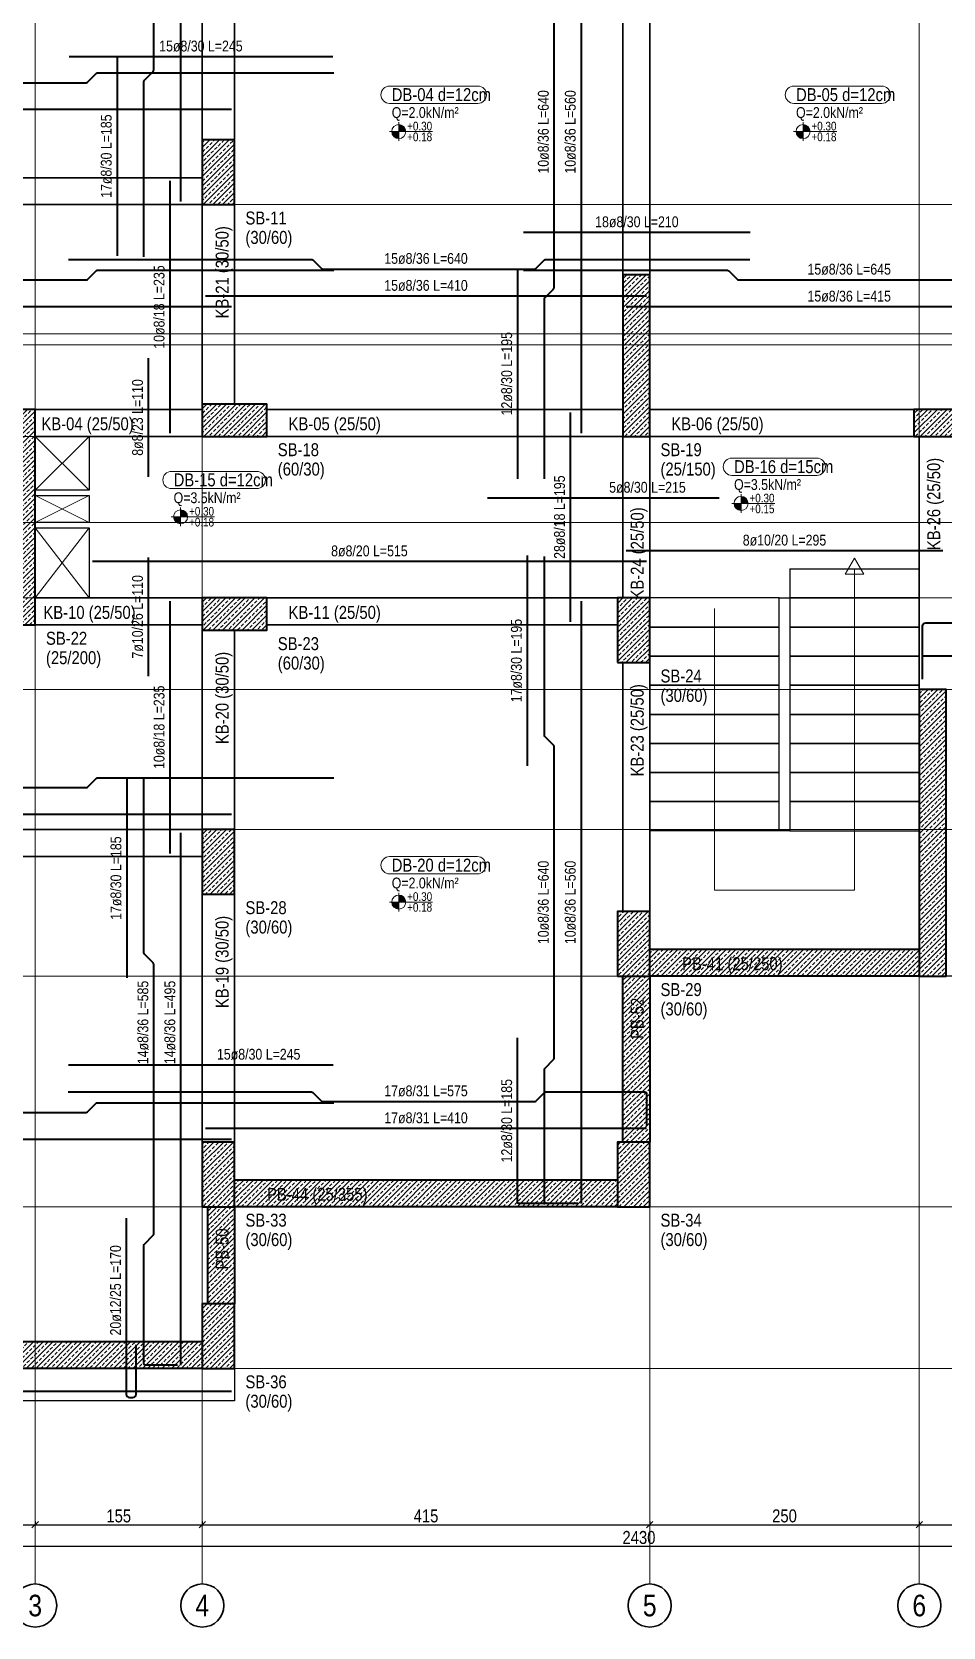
# Model space of a CAD drawing. Header units: millimetres. Extents: x 1379 to 4554, y 556 to 2850.
# Drawn here: x 2496 to 3341, y 564 to 2045 of the extents above; entities that cross this region are included whole.
import ezdxf
from ezdxf.enums import TextEntityAlignment as Align

# ---------------------------------------------------------------- set-up
doc = ezdxf.new("R2010")
doc.units = ezdxf.units.MM
doc.linetypes.add('DASHED', pattern=[0.75, 0.5, -0.25])
for name, color, linetype, lineweight in [('AKS BALONU (BEYKENT)', 7, 'Continuous', 30), ('AKS CIZGISI (BEYKENT)', 252, 'DASHED', 20), ('AKS OLCU (BEYKENT)', 6, 'Continuous', 18), ('AKS YAZISI (BEYKENT)', 3, 'Continuous', 20), ('CIZGI (BEYKENT)', 1, 'Continuous', 20), ('DONATI (BEYKENT)', 4, 'Continuous', 40), ('DONATI YAZISI (BEYKENT)', 3, 'Continuous', 20), ('DOSEME ISMI (BEYKENT)', 9, 'Continuous', 20), ('DOSEME PAFTA (BEYKENT)', 3, 'Continuous', 20), ('KALIP BOSLUK (BEYKENT)', 30, 'Continuous', 25), ('KAT SINIRI (BEYKENT)', 41, 'Continuous', 25), ('KIRIS (BEYKENT)', 2, 'Continuous', 30), ('KIRIS ISMI (BEYKENT)', 40, 'Continuous', 20), ('KOLON (BEYKENT)', 3, 'Continuous', 40), ('KOLON ISMI (BEYKENT)', 91, 'Continuous', 20), ('KOT CIZGISI (BEYKENT)', 7, 'Continuous', 20), ('KOT YAZI (BEYKENT)', 7, 'Continuous', 20), ('MERDIVEN (BEYKENT)', 5, 'Continuous', 30), ('MERDIVEN YAZI (BEYKENT)', 51, 'Continuous', 20), ('PERDE (BEYKENT)', 6, 'Continuous', 40), ('PERDE ISMI (BEYKENT)', 240, 'Continuous', 20), ('TARAMA (BEYKENT)', 8, 'Continuous', 15), ('YUK YAZISI (BEYKENT)', 140, 'Continuous', 20)]:
    doc.layers.add(name, color=color, linetype=linetype, lineweight=lineweight)
doc.styles.add('DONATI YAZISI (BEYKENT)', font='')
doc.styles.add('YAZI (BEYKENT)', font='')
doc.styles.get('DONATI YAZISI (BEYKENT)').set_extended_font_data('Bahnschrift Light Condensed')
doc.styles.get('YAZI (BEYKENT)').set_extended_font_data('Bahnschrift Light Condensed')
doc.dimstyles.new('AKS_OLCU', dxfattribs={"dimtxt": 12, "dimasz": 3, "dimexe": 0.18, "dimexo": 3, "dimgap": 2, "dimtad": 1, "dimdec": 0, "dimrnd": 0.5, "dimzin": 12, "dimdsep": 46, "dimtxsty": 'YAZI (BEYKENT)', "dimtsz": 3, "dimcen": 0.09, "dimclrt": 7, "dimadec": 0, "dimazin": 0, "dimtfac": 1, "dimtdec": 4, "dimtix": 1, "dimtmove": 0, "dimatfit": 3, "dimfxl": 1, "dimtolj": 1, "dimtzin": 0, "dimarcsym": 0})
pattern_1 = [(45, (-63964.3465, -21549.063), (-4.49012806, 4.49012806), []), (45, (-63959.8563, -21549.063), (-4.49012806, 4.49012806), [3.175, -1.5875])]

# ---------------------------------------------------------------- blocks, each defined once
blk = doc.blocks.new('*D135')
at = {"layer": 'AKS OLCU (BEYKENT)', "color": 0, "lineweight": -2, "transparency": 16777216}
for p, q in [((1841.4, 636.4), (1847.4, 642.4)), ((1844.4, 642.4), (1844.4, 639.6)), ((1844.4, 639.4), (4274.4, 639.4)), ((4271.4, 636.4), (4277.4, 642.4)), ((4274.4, 642.4), (4274.4, 639.6))]:
    blk.add_line(p, q, dxfattribs=at)
at = {"layer": 'Defpoints', "color": 0, "transparency": 16777216}
for p in [(1844.4, 639.4), (4274.4, 639.4), (4274.4, 639.4)]:
    blk.add_point(p, dxfattribs=at)
at = {"layer": 'AKS OLCU (BEYKENT)', "color": 7, "transparency": 16777216, "insert": (3059.4, 647.5), "char_height": 12, "attachment_point": 5, "style": 'YAZI (BEYKENT)'}
blk.add_mtext('\\A1;2430', dxfattribs=at)
blk = doc.blocks.new('*D137')
at = {"layer": 'AKS OLCU (BEYKENT)', "color": 0, "lineweight": -2, "transparency": 16777216}
for p, q in [((2136.4, 656.4), (2142.4, 662.4)), ((2139.4, 662.4), (2139.4, 659.6)), ((2139.4, 659.4), (2499.4, 659.4)), ((2496.4, 656.4), (2502.4, 662.4)), ((2499.4, 662.4), (2499.4, 659.6))]:
    blk.add_line(p, q, dxfattribs=at)
at = {"layer": 'Defpoints', "color": 0, "transparency": 16777216}
for p in [(2139.4, 659.4), (2499.4, 659.4), (2499.4, 659.4)]:
    blk.add_point(p, dxfattribs=at)
at = {"layer": 'AKS OLCU (BEYKENT)', "color": 7, "transparency": 16777216, "insert": (2319.4, 667.5), "char_height": 12, "attachment_point": 5, "style": 'YAZI (BEYKENT)'}
blk.add_mtext('\\A1;360', dxfattribs=at)
blk = doc.blocks.new('*D138')
at = {"layer": 'AKS OLCU (BEYKENT)', "color": 0, "lineweight": -2, "transparency": 16777216}
for p, q in [((2496.4, 656.4), (2502.4, 662.4)), ((2499.4, 662.4), (2499.4, 659.6)), ((2499.4, 659.4), (2654.4, 659.4)), ((2651.4, 656.4), (2657.4, 662.4)), ((2654.4, 662.4), (2654.4, 659.6))]:
    blk.add_line(p, q, dxfattribs=at)
at = {"layer": 'Defpoints', "color": 0, "transparency": 16777216}
for p in [(2499.4, 659.4), (2654.4, 659.4), (2654.4, 659.4)]:
    blk.add_point(p, dxfattribs=at)
at = {"layer": 'AKS OLCU (BEYKENT)', "color": 7, "transparency": 16777216, "insert": (2576.9, 667.5), "char_height": 12, "attachment_point": 5, "style": 'YAZI (BEYKENT)'}
blk.add_mtext('\\A1;155', dxfattribs=at)
blk = doc.blocks.new('*D139')
at = {"layer": 'AKS OLCU (BEYKENT)', "color": 0, "lineweight": -2, "transparency": 16777216}
for p, q in [((2651.4, 656.4), (2657.4, 662.4)), ((2654.4, 662.4), (2654.4, 659.6)), ((2654.4, 659.4), (3069.4, 659.4)), ((3066.4, 656.4), (3072.4, 662.4)), ((3069.4, 662.4), (3069.4, 659.6))]:
    blk.add_line(p, q, dxfattribs=at)
at = {"layer": 'Defpoints', "color": 0, "transparency": 16777216}
for p in [(2654.4, 659.4), (3069.4, 659.4), (3069.4, 659.4)]:
    blk.add_point(p, dxfattribs=at)
at = {"layer": 'AKS OLCU (BEYKENT)', "color": 7, "transparency": 16777216, "insert": (2861.9, 667.5), "char_height": 12, "attachment_point": 5, "style": 'YAZI (BEYKENT)'}
blk.add_mtext('\\A1;415', dxfattribs=at)
blk = doc.blocks.new('*D140')
at = {"layer": 'AKS OLCU (BEYKENT)', "color": 0, "lineweight": -2, "transparency": 16777216}
for p, q in [((3066.4, 656.4), (3072.4, 662.4)), ((3069.4, 662.4), (3069.4, 659.6)), ((3069.4, 659.4), (3319.4, 659.4)), ((3316.4, 656.4), (3322.4, 662.4)), ((3319.4, 662.4), (3319.4, 659.6))]:
    blk.add_line(p, q, dxfattribs=at)
at = {"layer": 'Defpoints', "color": 0, "transparency": 16777216}
for p in [(3069.4, 659.4), (3319.4, 659.4), (3319.4, 659.4)]:
    blk.add_point(p, dxfattribs=at)
at = {"layer": 'AKS OLCU (BEYKENT)', "color": 7, "transparency": 16777216, "insert": (3194.4, 667.5), "char_height": 12, "attachment_point": 5, "style": 'YAZI (BEYKENT)'}
blk.add_mtext('\\A1;250', dxfattribs=at)
blk = doc.blocks.new('*D141')
at = {"layer": 'AKS OLCU (BEYKENT)', "color": 0, "lineweight": -2, "transparency": 16777216}
for p, q in [((3316.4, 656.4), (3322.4, 662.4)), ((3319.4, 662.4), (3319.4, 659.6)), ((3319.4, 659.4), (3464.4, 659.4)), ((3461.4, 656.4), (3467.4, 662.4)), ((3464.4, 662.4), (3464.4, 659.6))]:
    blk.add_line(p, q, dxfattribs=at)
at = {"layer": 'Defpoints', "color": 0, "transparency": 16777216}
for p in [(3319.4, 659.4), (3464.4, 659.4), (3464.4, 659.4)]:
    blk.add_point(p, dxfattribs=at)
at = {"layer": 'AKS OLCU (BEYKENT)', "color": 7, "transparency": 16777216, "insert": (3391.9, 667.5), "char_height": 12, "attachment_point": 5, "style": 'YAZI (BEYKENT)'}
blk.add_mtext('\\A1;145', dxfattribs=at)

msp = doc.modelspace()

# ---------------------------------------------------------------- hatches: boundary and pattern name
at = {"layer": 'KOT CIZGISI (BEYKENT)', "true_color": 0x000000}
h = msp.add_hatch(color=18, dxfattribs=at)
h.dxf.hatch_style = 1
h.paths.add_polyline_path([(2836.6, 1958.7), (2836.6, 1952.2), (2843.1, 1952.2, 0.414214)])
h = msp.add_hatch(color=18, dxfattribs=at)
h.dxf.hatch_style = 1
h.paths.add_polyline_path([(3211.6, 1958.7), (3211.6, 1952.2), (3218.1, 1952.2, 0.414214)])
h = msp.add_hatch(color=18, dxfattribs=at)
h.dxf.hatch_style = 1
h.paths.add_polyline_path([(2836.6, 1952.2), (2830.1, 1952.2, 0.414214), (2836.6, 1945.7)])
h = msp.add_hatch(color=18, dxfattribs=at)
h.dxf.hatch_style = 1
h.paths.add_polyline_path([(3211.6, 1952.2), (3205.1, 1952.2, 0.414214), (3211.6, 1945.7)])
h = msp.add_hatch(color=18, dxfattribs=at)
h.dxf.hatch_style = 1
h.paths.add_polyline_path([(3154.1, 1613.6), (3154.1, 1607.1), (3160.6, 1607.1, 0.414214)])
h = msp.add_hatch(color=18, dxfattribs=at)
h.dxf.hatch_style = 1
h.paths.add_polyline_path([(2634.3, 1601.2), (2634.3, 1594.7), (2640.8, 1594.7, 0.414214)])
h = msp.add_hatch(color=18, dxfattribs=at)
h.dxf.hatch_style = 1
h.paths.add_polyline_path([(3154.1, 1607.1), (3147.6, 1607.1, 0.414214), (3154.1, 1600.5)])
h = msp.add_hatch(color=18, dxfattribs=at)
h.dxf.hatch_style = 1
h.paths.add_polyline_path([(2634.3, 1594.7), (2627.8, 1594.7, 0.414214), (2634.3, 1588.2)])
h = msp.add_hatch(color=18, dxfattribs=at)
h.dxf.hatch_style = 1
h.paths.add_polyline_path([(2836.6, 1243.7), (2836.6, 1237.2), (2843.1, 1237.2, 0.414214)])
h = msp.add_hatch(color=18, dxfattribs=at)
h.dxf.hatch_style = 1
h.paths.add_polyline_path([(2836.6, 1237.2), (2830.1, 1237.2, 0.414214), (2836.6, 1230.7)])
at = {"layer": 'TARAMA (BEYKENT)'}
h = msp.add_hatch(dxfattribs=at)
h.set_pattern_fill('ANSI33', color=256, style=0)
h.set_pattern_definition(pattern_1)
h.paths.add_polyline_path([(2654.4, 1884.4), (2684.4, 1884.4), (2684.4, 1944.4), (2654.4, 1944.4)])
h = msp.add_hatch(dxfattribs=at)
h.set_pattern_fill('ANSI33', color=256, style=0)
h.set_pattern_definition(pattern_1)
h.paths.add_polyline_path([(3044.4, 1669.4), (3069.4, 1669.4), (3069.4, 1819.4), (3044.4, 1819.4)])
h = msp.add_hatch(dxfattribs=at)
h.set_pattern_fill('ANSI33', color=256, style=0)
h.set_pattern_definition(pattern_1)
h.paths.add_polyline_path([(2474.4, 1494.4), (2499.4, 1494.4), (2499.4, 1694.4), (2474.4, 1694.4)])
h = msp.add_hatch(dxfattribs=at)
h.set_pattern_fill('ANSI33', color=256, style=0)
h.set_pattern_definition(pattern_1)
h.paths.add_polyline_path([(2654.4, 1669.4), (2714.4, 1669.4), (2714.4, 1699.4), (2654.4, 1699.4)])
h = msp.add_hatch(dxfattribs=at)
h.set_pattern_fill('ANSI33', color=256, style=0)
h.set_pattern_definition(pattern_1)
h.paths.add_polyline_path([(3314.4, 1669.4), (3464.4, 1669.4), (3464.4, 1694.4), (3314.4, 1694.4)])
h = msp.add_hatch(dxfattribs=at)
h.set_pattern_fill('ANSI33', color=256, style=0)
h.set_pattern_definition(pattern_1)
h.paths.add_polyline_path([(2654.4, 1489.4), (2714.4, 1489.4), (2714.4, 1519.4), (2654.4, 1519.4)])
h = msp.add_hatch(dxfattribs=at)
h.set_pattern_fill('ANSI33', color=256, style=0)
h.set_pattern_definition(pattern_1)
h.paths.add_polyline_path([(3039.4, 1459.4), (3069.4, 1459.4), (3069.4, 1519.4), (3039.4, 1519.4)])
h = msp.add_hatch(dxfattribs=at)
h.set_pattern_fill('ANSI33', color=256, style=0)
h.set_pattern_definition(pattern_1)
h.paths.add_polyline_path([(3319.4, 1168.4), (3344.4, 1168.4), (3344.4, 1434.4), (3319.4, 1434.4)])
h = msp.add_hatch(dxfattribs=at)
h.set_pattern_fill('ANSI33', color=256, style=0)
h.set_pattern_definition(pattern_1)
h.paths.add_polyline_path([(2654.4, 1244.4), (2684.4, 1244.4), (2684.4, 1304.4), (2654.4, 1304.4)])
h = msp.add_hatch(dxfattribs=at)
h.set_pattern_fill('ANSI33', color=256, style=0)
h.set_pattern_definition(pattern_1)
h.paths.add_polyline_path([(3039.4, 1168.4), (3069.4, 1168.4), (3069.4, 1228.4), (3039.4, 1228.4)])
h = msp.add_hatch(dxfattribs=at)
h.set_pattern_fill('ANSI33', color=256, style=0)
h.set_pattern_definition(pattern_1)
h.paths.add_polyline_path([(3319.4, 1193.4), (3319.4, 1168.4), (3069.4, 1168.4), (3069.4, 1193.4)])
h = msp.add_hatch(dxfattribs=at)
h.set_pattern_fill('ANSI33', color=256, style=0)
h.set_pattern_definition(pattern_1)
h.paths.add_polyline_path([(3044.4, 1168.4), (3069.4, 1168.4), (3069.4, 1014.4), (3044.4, 1014.4)])
h = msp.add_hatch(dxfattribs=at)
h.set_pattern_fill('ANSI33', color=256, style=0)
h.set_pattern_definition(pattern_1)
h.paths.add_polyline_path([(2654.4, 954.4), (2684.4, 954.4), (2684.4, 1014.4), (2654.4, 1014.4)])
h = msp.add_hatch(dxfattribs=at)
h.set_pattern_fill('ANSI33', color=256, style=0)
h.set_pattern_definition(pattern_1)
h.paths.add_polyline_path([(3039.4, 954.4), (3069.4, 954.4), (3069.4, 1014.4), (3039.4, 1014.4)])
h = msp.add_hatch(dxfattribs=at)
h.set_pattern_fill('ANSI33', color=256, style=0)
h.set_pattern_definition(pattern_1)
h.paths.add_polyline_path([(3039.4, 979.4), (3039.4, 954.4), (2684.4, 954.4), (2684.4, 979.4)])
h = msp.add_hatch(dxfattribs=at)
h.set_pattern_fill('ANSI33', color=256, style=0)
h.set_pattern_definition(pattern_1)
h.paths.add_polyline_path([(2659.4, 954.4), (2684.4, 954.4), (2684.4, 864.4), (2659.4, 864.4)])
h = msp.add_hatch(dxfattribs=at)
h.set_pattern_fill('ANSI33', color=256, style=0)
h.set_pattern_definition(pattern_1)
h.paths.add_polyline_path([(2654.4, 804.4), (2684.4, 804.4), (2684.4, 864.4), (2654.4, 864.4)])
h = msp.add_hatch(dxfattribs=at)
h.set_pattern_fill('ANSI33', color=256, style=0)
h.set_pattern_definition(pattern_1)
h.paths.add_polyline_path([(2654.4, 829.4), (2654.4, 804.4), (2164.4, 804.4), (2164.4, 829.4)])

# ---------------------------------------------------------------- linework, layer by layer
at = {"layer": 'AKS BALONU (BEYKENT)'}
for centre in [(2499.4, 584.4), (2654.4, 584.4), (3069.4, 584.4), (3319.4, 584.4)]:
    msp.add_circle(centre, 20, dxfattribs=at)
at = {"layer": 'AKS CIZGISI (BEYKENT)'}
for p, q in [((2499.4, 604.4), (2499.4, 2584.4)), ((2654.4, 604.4), (2654.4, 2584.4)), ((3069.4, 604.4), (3069.4, 2584.4)), ((3319.4, 604.4), (3319.4, 2584.4)), ((1644.4, 1884.4), (4474.4, 1884.4)), ((1644.4, 1764.4), (4474.4, 1764.4)), ((1604.4, 1754.4), (4514.4, 1754.4)), ((1644.4, 1669.4), (4474.4, 1669.4)), ((1644.4, 1589.4), (4474.4, 1589.4)), ((1644.4, 1519.4), (4474.4, 1519.4)), ((1644.4, 1434.4), (4474.4, 1434.4)), ((1644.4, 1304.4), (4474.4, 1304.4)), ((1644.4, 1168.4), (4474.4, 1168.4)), ((1644.4, 954.4), (4474.4, 954.4)), ((1644.4, 804.4), (4474.4, 804.4))]:
    msp.add_line(p, q, dxfattribs=at)
at = {"layer": 'CIZGI (BEYKENT)'}
for p, q in [((2549.4, 1669.4), (2499.4, 1619.4)), ((2499.4, 1669.4), (2549.4, 1619.4)), ((2549.4, 1614.4), (2499.4, 1589.4)), ((2499.4, 1614.4), (2549.4, 1589.4)), ((2549.4, 1584.4), (2499.4, 1519.4)), ((2549.4, 1519.4), (2499.4, 1584.4))]:
    msp.add_line(p, q, dxfattribs=at)
at = {"layer": 'DONATI (BEYKENT)'}
for points in [[(2600.3, 1835.9), (2600.3, 1998.8, -0.198912), (2600.8, 1999.8), (2608.9, 2008, 0.198912), (2609.3, 2009), (2609.3, 2259.8, 0.198912), (2608.9, 2260.8), (2600.8, 2269, -0.198912), (2600.3, 2270), (2600.3, 2379.9, -0.414214), (2601.8, 2381.4), (2631.3, 2381.4)], [(2971.7, 1629.9), (2971.7, 1796.8, -0.198912), (2972.1, 1797.8), (2980.2, 1806, 0.198912), (2980.7, 1807), (2980.7, 2096.8, 0.198912), (2980.2, 2097.8), (2972.1, 2106, -0.198912), (2971.7, 2107), (2971.7, 2229.9, -0.414214), (2973.2, 2231.4), (3002.7, 2231.4)], [(2069.9, 2006.6), (2261.7, 2006.6, -0.198912), (2262.8, 2006.1), (2270.9, 1998, 0.198912), (2272, 1997.6), (2546.7, 1997.6, 0.198912), (2547.8, 1998), (2555.9, 2006.1, -0.198912), (2557, 2006.6), (2776.4, 2006.6)], [(2069.9, 1823.5), (2261.7, 1823.5, -0.198912), (2262.8, 1823.1), (2270.9, 1815, 0.198912), (2272, 1814.5), (2546.7, 1814.5, 0.198912), (2547.8, 1815), (2555.9, 1823.1, -0.198912), (2557, 1823.5), (2776.4, 1823.5)], [(2530.4, 1833.5), (2755.7, 1833.5, -0.198912), (2756.8, 1833.1), (2764.9, 1825, 0.198912), (2766, 1824.5), (2962.7, 1824.5, 0.198912), (2963.8, 1825), (2971.9, 1833.1, -0.198912), (2973, 1833.5), (3162.1, 1833.5)], [(2952.4, 1823.5), (3141.7, 1823.5, -0.198912), (3142.8, 1823.1), (3150.9, 1815, 0.198912), (3152, 1814.5), (3351.7, 1814.5, 0.198912), (3352.8, 1815), (3360.9, 1823.1, -0.198912), (3362, 1823.5), (3588.9, 1823.5)], [(3002.7, 957.4), (2973.2, 957.4, -0.414214), (2971.7, 958.9), (2971.7, 1081.8, -0.198912), (2972.1, 1082.8), (2980.2, 1091, 0.198912), (2980.7, 1092), (2980.7, 1381.8, 0.198912), (2980.2, 1382.8), (2972.1, 1391, -0.198912), (2971.7, 1392), (2971.7, 1557.9)], [(3322.4, 1444.2), (3322.4, 1493.4, -0.414214), (3325.4, 1496.4), (3398.1, 1496.4, -0.198912), (3400.2, 1495.5), (3404.5, 1491.3, 0.198912), (3406.6, 1490.4), (3557.1, 1490.4, 0.198912), (3559.2, 1491.3), (3563.5, 1495.5, -0.198912), (3565.6, 1496.4), (3676.1, 1496.4)], [(2069.9, 1352.4), (2261.7, 1352.4, -0.198912), (2262.8, 1352), (2270.9, 1343.9, 0.198912), (2272, 1343.4), (2546.7, 1343.4, 0.198912), (2547.8, 1343.9), (2555.9, 1352, -0.198912), (2557, 1352.4), (2776.4, 1352.4)], [(2631.3, 807.4), (2601.8, 807.4, -0.414214), (2600.3, 808.9), (2600.3, 918.8, -0.198912), (2600.8, 919.8), (2608.9, 928, 0.198912), (2609.3, 929), (2609.3, 1179.8, 0.198912), (2608.9, 1180.8), (2600.8, 1189, -0.198912), (2600.3, 1190), (2600.3, 1352.9)], [(2977.7, 957.4), (2948.2, 957.4, -0.414214), (2946.7, 958.9), (2946.7, 1111.1)], [(2529.9, 1061), (2755.7, 1061, -0.198912), (2756.8, 1060.5), (2764.9, 1052.4, 0.198912), (2766, 1052), (2962.7, 1052, 0.198912), (2963.8, 1052.4), (2971.9, 1060.5, -0.198912), (2973, 1061), (3064.9, 1061, -0.414214), (3066.4, 1059.5), (3066.4, 1030)], [(2069.9, 1051), (2261.7, 1051, -0.198912), (2262.8, 1050.5), (2270.9, 1042.4, 0.198912), (2272, 1042), (2546.7, 1042, 0.198912), (2547.8, 1042.4), (2555.9, 1050.5, -0.198912), (2557, 1051), (2776.4, 1051)], [(2583.9, 943.9), (2583.9, 780.4, 0.414214), (2586.9, 777.4), (2589.9, 777.4, 0.414214), (2592.9, 780.4), (2592.9, 826.4)]]:
    msp.add_lwpolyline(points, format="xyb", dxfattribs=at)
for points in [[(2634.3, 2381.4), (2634.3, 1887.4)], [(3005.7, 2231.4), (3005.7, 1672.4)], [(2775.4, 2021.6), (2530.9, 2021.6)], [(2575.3, 2021.9), (2575.3, 1836.9)], [(2681.4, 1972.6), (2142.4, 1972.6)], [(2624.3, 1906.4), (2624.3, 1672.4)], [(3162.6, 1858.5), (2952.4, 1858.5)], [(2946.7, 1825.1), (2946.7, 1629.9)], [(3066.4, 1799.5), (2657.4, 1799.5)], [(2681.4, 1789.5), (2142.4, 1789.5)], [(3461.4, 1789.5), (3047.4, 1789.5)], [(2604.3, 1741.9), (2604.3, 1631.9)], [(2995.7, 1691.4), (2995.7, 1497.4)], [(3133.9, 1612.1), (2918.9, 1612.1)], [(2604.3, 1556.9), (2604.3, 1446.9)], [(2955.7, 1558.9), (2955.7, 1363.6)], [(3341.4, 1563.1), (3047.4, 1563.1)], [(3066.4, 1553.1), (2552.4, 1553.1)], [(2624.3, 1516.4), (2624.3, 1282.4)], [(3005.7, 1516.4), (3005.7, 957.4)], [(3641.4, 1465.4), (3322.4, 1465.4)], [(2584.3, 1351.9), (2584.3, 1166.9)], [(2681.4, 1318.4), (2142.4, 1318.4)], [(2634.3, 1301.4), (2634.3, 807.4)], [(2775.9, 1086), (2530.4, 1086)], [(3066.4, 1027), (2657.4, 1027)], [(2681.4, 1017), (2142.4, 1017)], [(2681.4, 783), (2142.4, 783)]]:
    msp.add_lwpolyline(points, dxfattribs=at)
at = {"layer": 'DOSEME PAFTA (BEYKENT)'}
for points in [[(2828.1, 1994.4), (2910, 1994.4, -1), (2910, 1978.4), (2828.1, 1978.4, -1)], [(3203.1, 1994.4), (3284.6, 1994.4, -1), (3284.6, 1978.4), (3203.1, 1978.4, -1)], [(3145.6, 1649.2), (3224.4, 1649.2, -1), (3224.4, 1633.2), (3145.6, 1633.2, -1)], [(2625.8, 1636.9), (2704.9, 1636.9, -1), (2704.9, 1620.9), (2625.8, 1620.9, -1)], [(2828.1, 1279.4), (2909.5, 1279.4, -1), (2909.5, 1263.4), (2828.1, 1263.4, -1)]]:
    msp.add_lwpolyline(points, format="xyb", close=True, dxfattribs=at)
at = {"layer": 'KALIP BOSLUK (BEYKENT)'}
for points in [[(2499.4, 1669.4), (2549.4, 1669.4), (2549.4, 1619.4), (2499.4, 1619.4)], [(2499.4, 1614.4), (2549.4, 1614.4), (2549.4, 1589.4), (2499.4, 1589.4)], [(2499.4, 1584.4), (2549.4, 1584.4), (2549.4, 1519.4), (2499.4, 1519.4)]]:
    msp.add_lwpolyline(points, close=True, dxfattribs=at)
at = {"layer": 'KAT SINIRI (BEYKENT)'}
for p, q in [((3199.4, 1546.4), (3319.4, 1546.4)), ((3199.4, 1546.4), (3199.4, 1519.4)), ((3189.4, 1519.4), (3069.4, 1519.4)), ((3189.4, 1303.4), (3069.4, 1303.4)), ((3199.4, 1303.4), (3319.4, 1303.4))]:
    msp.add_line(p, q, dxfattribs=at)
msp.add_lwpolyline([(3541.6, 1168.4), (3069.4, 1168.4), (3069.4, 954.4), (2684.4, 954.4), (2684.4, 774.4), (2139.4, 774.4), (2139.4, 954.4), (1844.4, 954.4), (1844.4, 1434.4), (1969.4, 1434.4), (1969.4, 1754.4), (1844.4, 1754.4), (1844.4, 2234.4), (2139.4, 2234.4), (2139.4, 2414.4), (2684.4, 2414.4), (2684.4, 2234.4), (3044.4, 2234.4), (3044.4, 2384.4), (3069.4, 2384.4), (3069.4, 2234.4), (3434.4, 2234.4)], dxfattribs=at)
msp.add_lwpolyline([(3189.4, 1519.4), (3199.4, 1519.4), (3199.4, 1303.4), (3189.4, 1303.4)], close=True, dxfattribs=at)
at = {"layer": 'KIRIS (BEYKENT)'}
for p, q in [((2654.4, 1944.4), (2654.4, 2209.4)), ((2684.4, 2209.4), (2684.4, 1944.4)), ((3044.4, 1819.4), (3044.4, 2209.4)), ((3069.4, 2209.4), (3069.4, 1819.4)), ((2169.4, 1909.4), (2654.4, 1909.4)), ((2654.4, 1884.4), (2169.4, 1884.4)), ((2654.4, 1699.4), (2654.4, 1884.4)), ((2684.4, 1884.4), (2684.4, 1699.4)), ((2499.4, 1694.4), (2654.4, 1694.4)), ((2714.4, 1694.4), (3044.4, 1694.4)), ((3069.4, 1694.4), (3314.4, 1694.4)), ((2654.4, 1669.4), (2499.4, 1669.4)), ((3044.4, 1669.4), (2714.4, 1669.4)), ((3044.4, 1519.4), (3044.4, 1669.4)), ((3314.4, 1669.4), (3069.4, 1669.4)), ((3069.4, 1669.4), (3069.4, 1519.4)), ((3319.4, 1434.4), (3319.4, 1669.4)), ((2499.4, 1519.4), (2654.4, 1519.4)), ((2714.4, 1519.4), (3039.4, 1519.4)), ((2654.4, 1494.4), (2499.4, 1494.4)), ((2654.4, 1304.4), (2654.4, 1489.4)), ((2684.4, 1489.4), (2684.4, 1014.4)), ((3039.4, 1494.4), (2714.4, 1494.4)), ((3044.4, 1228.4), (3044.4, 1459.4)), ((3069.4, 1459.4), (3069.4, 1228.4)), ((2169.4, 1304.4), (2654.4, 1304.4)), ((2654.4, 1279.4), (2169.4, 1279.4)), ((2654.4, 1014.4), (2654.4, 1244.4))]:
    msp.add_line(p, q, dxfattribs=at)
at = {"layer": 'KOLON (BEYKENT)'}
for points in [[(2654.4, 1884.4), (2684.4, 1884.4), (2684.4, 1944.4), (2654.4, 1944.4)], [(3044.4, 1669.4), (3069.4, 1669.4), (3069.4, 1819.4), (3044.4, 1819.4)], [(2474.4, 1494.4), (2499.4, 1494.4), (2499.4, 1694.4), (2474.4, 1694.4)], [(2654.4, 1669.4), (2714.4, 1669.4), (2714.4, 1699.4), (2654.4, 1699.4)], [(3314.4, 1669.4), (3464.4, 1669.4), (3464.4, 1694.4), (3314.4, 1694.4)], [(2654.4, 1489.4), (2714.4, 1489.4), (2714.4, 1519.4), (2654.4, 1519.4)], [(3039.4, 1459.4), (3069.4, 1459.4), (3069.4, 1519.4), (3039.4, 1519.4)], [(3319.4, 1168.4), (3344.4, 1168.4), (3344.4, 1434.4), (3319.4, 1434.4)], [(2654.4, 1244.4), (2684.4, 1244.4), (2684.4, 1304.4), (2654.4, 1304.4)], [(3039.4, 1168.4), (3069.4, 1168.4), (3069.4, 1228.4), (3039.4, 1228.4)], [(2654.4, 954.4), (2684.4, 954.4), (2684.4, 1014.4), (2654.4, 1014.4)], [(3039.4, 954.4), (3069.4, 954.4), (3069.4, 1014.4), (3039.4, 1014.4)], [(2654.4, 804.4), (2684.4, 804.4), (2684.4, 864.4), (2654.4, 864.4)]]:
    msp.add_lwpolyline(points, close=True, dxfattribs=at)
at = {"layer": 'KOT CIZGISI (BEYKENT)'}
for p, q in [((2836.6, 1960.9), (2836.6, 1943.5)), ((3211.6, 1960.9), (3211.6, 1943.5)), ((2827.9, 1952.2), (2867.9, 1952.2)), ((3202.9, 1952.2), (3242.9, 1952.2)), ((3154.1, 1615.8), (3154.1, 1598.4)), ((2634.3, 1603.4), (2634.3, 1586)), ((3145.4, 1607.1), (3185.4, 1607.1)), ((2625.6, 1594.7), (2665.6, 1594.7)), ((2836.6, 1245.9), (2836.6, 1228.5)), ((2827.9, 1237.2), (2867.9, 1237.2))]:
    msp.add_line(p, q, dxfattribs=at)
for centre in [(2836.6, 1952.2), (3211.6, 1952.2), (3154.1, 1607.1), (2634.3, 1594.7), (2836.6, 1237.2)]:
    msp.add_circle(centre, 6.52, dxfattribs=at)
at = {"layer": 'MERDIVEN (BEYKENT)'}
for p, q in [((3199.4, 1519.4), (3319.4, 1519.4)), ((3189.4, 1492.4), (3069.4, 1492.4)), ((3199.4, 1492.4), (3319.4, 1492.4)), ((3189.4, 1465.4), (3069.4, 1465.4)), ((3199.4, 1465.4), (3319.4, 1465.4)), ((3189.4, 1438.4), (3069.4, 1438.4)), ((3199.4, 1438.4), (3319.4, 1438.4)), ((3189.4, 1411.4), (3069.4, 1411.4)), ((3199.4, 1411.4), (3319.4, 1411.4)), ((3189.4, 1384.4), (3069.4, 1384.4)), ((3199.4, 1384.4), (3319.4, 1384.4)), ((3189.4, 1357.4), (3069.4, 1357.4)), ((3199.4, 1357.4), (3319.4, 1357.4)), ((3189.4, 1330.4), (3069.4, 1330.4)), ((3199.4, 1330.4), (3319.4, 1330.4))]:
    msp.add_line(p, q, dxfattribs=at)
at = {"layer": 'MERDIVEN YAZI (BEYKENT)'}
msp.add_lwpolyline([(3259.4, 1556.4), (3250.7, 1541.4), (3268, 1541.4)], close=True, dxfattribs=at)
msp.add_lwpolyline([(3129.4, 1509.6), (3129.4, 1248.4), (3259.4, 1248.4), (3259.4, 1546.4)], dxfattribs=at)
at = {"layer": 'PERDE (BEYKENT)'}
for points in [[(3319.4, 1193.4), (3319.4, 1168.4), (3069.4, 1168.4), (3069.4, 1193.4)], [(3044.4, 1168.4), (3069.4, 1168.4), (3069.4, 1014.4), (3044.4, 1014.4)], [(3039.4, 979.4), (3039.4, 954.4), (2684.4, 954.4), (2684.4, 979.4)], [(2659.4, 954.4), (2684.4, 954.4), (2684.4, 864.4), (2659.4, 864.4)], [(2654.4, 829.4), (2654.4, 804.4), (2164.4, 804.4), (2164.4, 829.4)]]:
    msp.add_lwpolyline(points, close=True, dxfattribs=at)

# ---------------------------------------------------------------- texts
at = {"layer": 'AKS YAZISI (BEYKENT)', "style": 'YAZI (BEYKENT)'}
for s, p in [('3', (2499.4, 584.4)), ('4', (2654.4, 584.4)), ('5', (3069.4, 584.4)), ('6', (3319.4, 584.4))]:
    msp.add_text(s, height=20, dxfattribs=at).set_placement(p, align=Align.MIDDLE_CENTER)
at = {"layer": 'DONATI YAZISI (BEYKENT)', "style": 'DONATI YAZISI (BEYKENT)'}
for s, p in [('15ø8/30 L=245', (2653.1, 2031.6)), ('18ø8/30 L=210', (3057.5, 1868.5)), ('15ø8/36 L=640', (2861.9, 1834.5)), ('15ø8/36 L=645', (3254.4, 1824.5)), ('15ø8/36 L=410', (2861.9, 1809.5)), ('15ø8/36 L=415', (3254.4, 1799.5)), ('5ø8/30 L=215', (3067.3, 1622.1)), ('8ø10/20 L=295', (3194.4, 1573.1)), ('8ø8/20 L=515', (2809.4, 1563.1)), ('15ø8/30 L=245', (2706.7, 1096)), ('17ø8/31 L=575', (2861.9, 1062)), ('17ø8/31 L=410', (2861.9, 1037))]:
    msp.add_text(s, height=10, dxfattribs=at).set_placement(p, align=Align.MIDDLE_CENTER)
for s, p in [('10ø8/36 L=640', (2970.7, 1951.9)), ('10ø8/36 L=560', (2995.7, 1951.9)), ('17ø8/30 L=185', (2565.3, 1929.4)), ('10ø8/18 L=235', (2614.3, 1789.4)), ('12ø8/30 L=195', (2936.7, 1727.5)), ('8ø8/23 L=110', (2594.3, 1686.9)), ('28ø8/18 L=195', (2985.7, 1594.4)), ('7ø10/26 L=110', (2594.3, 1501.9)), ('17ø8/30 L=195', (2945.7, 1461.3)), ('10ø8/18 L=235', (2614.3, 1399.4)), ('17ø8/30 L=185', (2574.3, 1259.4)), ('10ø8/36 L=640', (2970.7, 1236.9)), ('10ø8/36 L=560', (2995.7, 1236.9)), ('14ø8/36 L=585', (2599.3, 1125.5)), ('14ø8/36 L=495', (2624.3, 1125.5)), ('12ø8/30 L=185', (2936.7, 1034.3)), ('20ø12/25 L=170', (2573.9, 876.9))]:
    msp.add_text(s, height=10, rotation=90, dxfattribs=at).set_placement(p, align=Align.MIDDLE_CENTER)
at = {"layer": 'DOSEME ISMI (BEYKENT)', "style": 'YAZI (BEYKENT)'}
for s, p in [('DB-04 d=12cm', (2830.1, 1976.9)), ('DB-05 d=12cm', (3205.1, 1976.9)), ('DB-16 d=15cm', (3147.6, 1631.7)), ('DB-15 d=12cm', (2627.8, 1619.4)), ('DB-20 d=12cm', (2830.1, 1261.9))]:
    msp.add_text(s, height=12, dxfattribs=at).set_placement(p, align=Align.BOTTOM_LEFT)
at = {"layer": 'KIRIS ISMI (BEYKENT)', "style": 'YAZI (BEYKENT)'}
for s, p in [('KB-21 (30/50)', (2682.4, 1864.4)), ('KB-26 (25/50)', (3342.4, 1649.4)), ('KB-24 (25/50)', (3067.4, 1603.5)), ('KB-20 (30/50)', (2682.4, 1469.4)), ('KB-23 (25/50)', (3067.4, 1439.4)), ('KB-19 (30/50)', (2682.4, 1224.4))]:
    msp.add_text(s, height=12, rotation=90, dxfattribs=at).set_placement(p, align=Align.BOTTOM_RIGHT)
for s, p in [('KB-04 (25/50)', (2505.2, 1671.4)), ('KB-05 (25/50)', (2734.4, 1671.4)), ('KB-06 (25/50)', (3089.4, 1671.4)), ('KB-10 (25/50)', (2507, 1496.4)), ('KB-11 (25/50)', (2734.4, 1496.4))]:
    msp.add_text(s, height=12, dxfattribs=at).set_placement(p, align=Align.BOTTOM_LEFT)
at = {"layer": 'KOLON ISMI (BEYKENT)', "style": 'YAZI (BEYKENT)'}
for s, p in [('SB-11', (2694.4, 1862.4)), ('(30/60)', (2694.4, 1844.4)), ('SB-18', (2724.4, 1647.4)), ('SB-19', (3079.4, 1647.4)), ('(60/30)', (2724.4, 1629.4)), ('(25/150)', (3079.4, 1629.4)), ('SB-22', (2509.4, 1472.4)), ('SB-23', (2724.4, 1467.4)), ('(25/200)', (2509.4, 1454.4)), ('(60/30)', (2724.4, 1449.4)), ('SB-24', (3079.4, 1437.4)), ('(30/60)', (3079.4, 1419.4)), ('SB-28', (2694.4, 1222.4)), ('(30/60)', (2694.4, 1204.4)), ('SB-29', (3079.4, 1146.4)), ('(30/60)', (3079.4, 1128.4)), ('SB-33', (2694.4, 932.4)), ('SB-34', (3079.4, 932.4)), ('(30/60)', (2694.4, 914.4)), ('(30/60)', (3079.4, 914.4)), ('SB-36', (2694.4, 782.4)), ('(30/60)', (2694.4, 764.4))]:
    msp.add_text(s, height=12, dxfattribs=at).set_placement(p, align=Align.BOTTOM_LEFT)
at = {"layer": 'KOT YAZI (BEYKENT)', "style": 'YAZI (BEYKENT)'}
for s, p in [('+0.30', (2844.4, 1950.9)), ('+0.30', (3219.4, 1950.9)), ('+0.18', (2844.4, 1940.9)), ('+0.18', (3219.4, 1940.9)), ('+0.30', (3161.9, 1605.7)), ('+0.30', (2642.1, 1593.4)), ('+0.15', (3161.9, 1595.7)), ('+0.18', (2642.1, 1583.4)), ('+0.30', (2844.4, 1235.9)), ('+0.18', (2844.4, 1225.9))]:
    msp.add_text(s, height=8, dxfattribs=at).set_placement(p, align=Align.BOTTOM_LEFT)
at = {"layer": 'PERDE ISMI (BEYKENT)', "style": 'YAZI (BEYKENT)'}
for s, p in [('PB-41 (25/250)', (3099.4, 1170.4)), ('PB-44 (25/355)', (2714.4, 956.4))]:
    msp.add_text(s, height=12, dxfattribs=at).set_placement(p, align=Align.BOTTOM_LEFT)
for s, p in [('PB-52', (3067.4, 1148.4)), ('PB-50', (2682.4, 934.4))]:
    msp.add_text(s, height=12, rotation=90, dxfattribs=at).set_placement(p, align=Align.BOTTOM_RIGHT)
at = {"layer": 'YUK YAZISI (BEYKENT)', "style": 'YAZI (BEYKENT)'}
for s, p in [('Q=2.0kN/m²', (2830.1, 1961.9)), ('Q=2.0kN/m²', (3205.1, 1961.9)), ('Q=3.5kN/m²', (3147.6, 1616.7)), ('Q=3.5kN/m²', (2627.8, 1604.4)), ('Q=2.0kN/m²', (2830.1, 1246.9))]:
    msp.add_text(s, height=10, dxfattribs=at).set_placement(p, align=Align.BOTTOM_LEFT)

# ---------------------------------------------------------------- dimensions: what is measured, and where the dimension line sits
at = {"layer": 'AKS OLCU (BEYKENT)'}
for p1, p2, picture, middle in [((2139.4, 659.4), (2499.4, 659.4), '*D137', (2319.4, 667.5)), ((2499.4, 659.4), (2654.4, 659.4), '*D138', (2576.9, 667.5)), ((2654.4, 659.4), (3069.4, 659.4), '*D139', (2861.9, 667.5)), ((3069.4, 659.4), (3319.4, 659.4), '*D140', (3194.4, 667.5)), ((3319.4, 659.4), (3464.4, 659.4), '*D141', (3391.9, 667.5)), ((1844.4, 639.4), (4274.4, 639.4), '*D135', (3059.4, 647.5))]:
    dim = msp.add_aligned_dim(p1=p1, p2=p2, distance=0, dimstyle='AKS_OLCU', dxfattribs=at)
    dim.commit()
    dim.dimension.update_dxf_attribs({"geometry": picture, "text_midpoint": middle})

doc.saveas('drawing.dxf')
